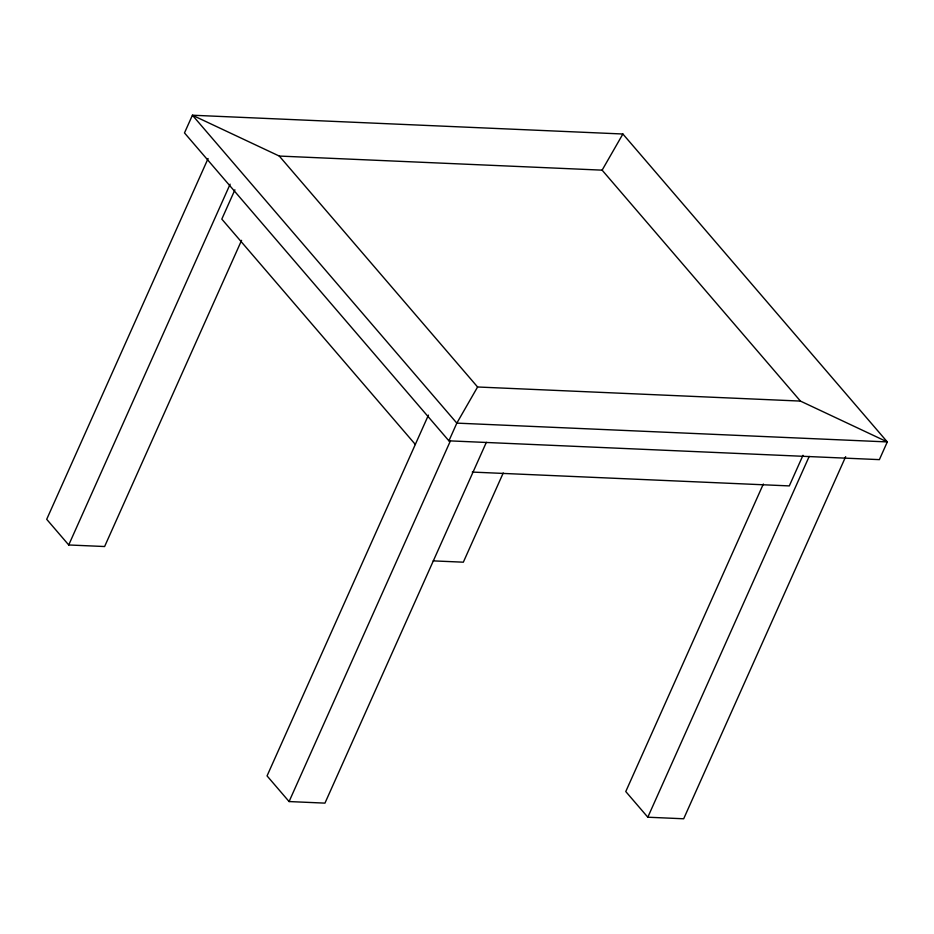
<?xml version="1.0" encoding="UTF-8"?>
<svg xmlns="http://www.w3.org/2000/svg" width="934" height="934" viewBox="0 0 934 934"><rect width="100%" height="100%" fill="white"/><g stroke="black" fill="none" stroke-linecap="round" stroke-linejoin="round"><path stroke-width="1.4" d="M208.084 158.523L46.7 519.304L68.731 544.966L104.608 546.53L241.579 240.33M68.731 544.966L230.126 184.173M234.913 189.812L221.813 219.105L415.385 444.514M428.437 415.116L267.054 775.897L289.085 801.559L324.95 803.123L486.345 442.342M448.915 440.836L456.831 423.125L477.589 386.991L800.438 401.083L887.3 441.922L879.384 459.633L448.915 440.836L184.488 132.92L192.416 115.221L622.885 134.006L887.3 441.922L456.831 423.125L192.416 115.221L279.278 156.06L602.126 170.151L800.438 401.083M289.085 801.559L450.468 440.766M503.228 472.989L463.334 562.186L433.201 560.879M763.335 484.022L625.768 791.553L647.811 817.215L683.676 818.779L845.667 456.668M802.995 455.29L789.3 485.913L472.265 472.079M647.811 817.215L809.194 456.434M602.126 170.151L622.885 134.006M279.278 156.06L477.589 386.991"/></g></svg>
